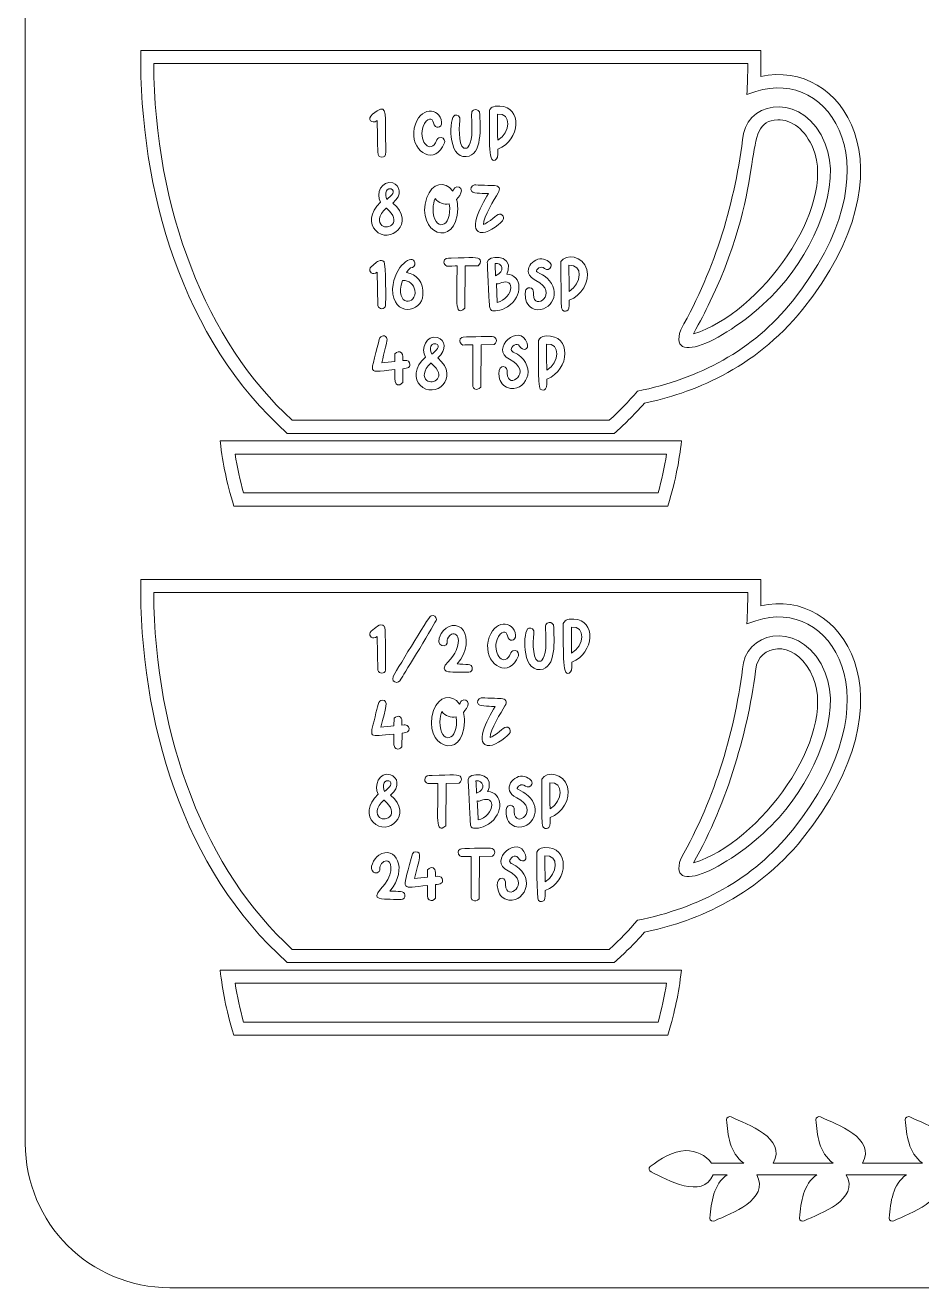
# Model space of a CAD drawing. Header units: inches. Extents: x 22.21 to 28.21, y -15.48 to -9.48.
# Drawn here: x 22.209 to 24.346, y -15.483 to -12.473 of the extents above; entities that cross this region are included whole.
import ezdxf

# ---------------------------------------------------------------- set-up
doc = ezdxf.new("R2010")
doc.units = ezdxf.units.IN
doc.header["$MEASUREMENT"] = 0
doc.layers.add('_U+0421_U+043B_U+043E_U+0439 1', color=7, linetype='Continuous')

# ---------------------------------------------------------------- blocks, each defined once
blk = doc.blocks.new('block 31')
at = {"layer": '_U+0421_U+043B_U+043E_U+0439 1', "color": 7, "lineweight": 9, "true_color": 0xffffff}
for points, knots in [([(23.3156, -12.6764), (23.3191, -12.6705), (23.322, -12.665), (23.3407, -12.6658), (23.3938, -12.6669), (23.3905, -12.7475), (23.3358, -12.7685), (23.3357, -12.7737), (23.3365, -12.7881), (23.3329, -12.7917), (23.3121, -12.8122), (23.3162, -12.748), (23.3156, -12.6764)], [0, 0, 0, 0, 1, 1, 1, 2, 2, 2, 3, 3, 3, 4, 4, 4, 4]), ([(23.3355, -12.7473), (23.3663, -12.7292), (23.3693, -12.6818), (23.3349, -12.6852), (23.3349, -12.6867), (23.3353, -12.7459), (23.3355, -12.7473)], [0, 0, 0, 0, 1, 1, 1, 2, 2, 2, 2])]:
    blk.add_open_spline(points, degree=3, knots=knots, dxfattribs=at)
blk = doc.blocks.new('block 34')
at = {"layer": '_U+0421_U+043B_U+043E_U+0439 1', "color": 7, "lineweight": 9, "true_color": 0xffffff}
for points, knots in [([(23.0852, -12.8487), (23.1034, -12.8543), (23.1085, -12.8774), (23.0858, -12.8972), (23.1421, -12.9444), (23.0771, -12.9976), (23.0439, -12.962), (23.0304, -12.9481), (23.0288, -12.9193), (23.0564, -12.8952), (23.0445, -12.8752), (23.0588, -12.8413), (23.0852, -12.8487)], [0, 0, 0, 0, 1, 1, 1, 2, 2, 2, 3, 3, 3, 4, 4, 4, 4]), ([(23.0816, -12.8632), (23.0724, -12.8611), (23.0696, -12.8692), (23.0696, -12.8693), (23.0676, -12.8741), (23.0692, -12.8829), (23.0713, -12.8885), (23.0749, -12.8854), (23.0833, -12.8784), (23.0855, -12.8742), (23.0875, -12.8705), (23.0874, -12.8652), (23.0816, -12.8632)], [0, 0, 0, 0, 1, 1, 1, 2, 2, 2, 3, 3, 3, 4, 4, 4, 4]), ([(23.0596, -12.9505), (23.0736, -12.9623), (23.11, -12.9433), (23.0702, -12.9095), (23.0701, -12.9094), (23.0699, -12.9092), (23.0698, -12.9091), (23.0497, -12.9272), (23.0509, -12.9434), (23.0596, -12.9505)], [0, 0, 0, 0, 1, 1, 1, 2, 2, 2, 3, 3, 3, 3])]:
    blk.add_open_spline(points, degree=3, knots=knots, dxfattribs=at)
blk = doc.blocks.new('block 35')
at = {"layer": '_U+0421_U+043B_U+043E_U+0439 1', "color": 7, "lineweight": 9, "true_color": 0xffffff}
for points, knots in [([(23.0797, -14.26), (23.0979, -14.2656), (23.103, -14.2887), (23.0803, -14.3085), (23.1366, -14.3557), (23.0716, -14.4089), (23.0384, -14.3733), (23.0249, -14.3595), (23.0233, -14.3306), (23.0509, -14.3066), (23.039, -14.2865), (23.0533, -14.2526), (23.0797, -14.26)], [0, 0, 0, 0, 1, 1, 1, 2, 2, 2, 3, 3, 3, 4, 4, 4, 4]), ([(23.0761, -14.2746), (23.0669, -14.2724), (23.0641, -14.2805), (23.0641, -14.2807), (23.0621, -14.2855), (23.0637, -14.2942), (23.0658, -14.2998), (23.0695, -14.2967), (23.0778, -14.2897), (23.08, -14.2856), (23.082, -14.2819), (23.0819, -14.2765), (23.0761, -14.2746)], [0, 0, 0, 0, 1, 1, 1, 2, 2, 2, 3, 3, 3, 4, 4, 4, 4]), ([(23.0541, -14.3619), (23.0681, -14.3736), (23.1045, -14.3547), (23.0647, -14.3208), (23.0646, -14.3207), (23.0644, -14.3206), (23.0643, -14.3204), (23.0442, -14.3385), (23.0454, -14.3547), (23.0541, -14.3619)], [0, 0, 0, 0, 1, 1, 1, 2, 2, 2, 3, 3, 3, 3])]:
    blk.add_open_spline(points, degree=3, knots=knots, dxfattribs=at)
blk = doc.blocks.new('block 36')
at = {"layer": '_U+0421_U+043B_U+043E_U+0439 1', "color": 7, "lineweight": 9, "true_color": 0xffffff}
for points, knots in [([(23.2285, -12.8687), (23.2299, -12.866), (23.2312, -12.8628), (23.2333, -12.8607), (23.2393, -12.855), (23.249, -12.8597), (23.249, -12.8675), (23.249, -12.8744), (23.2423, -12.8835), (23.2375, -12.8886), (23.2391, -12.8943), (23.2402, -12.9021), (23.2402, -12.9103), (23.2374, -13.0079), (23.1377, -12.9703), (23.1666, -12.8836), (23.1788, -12.8501), (23.2093, -12.8417), (23.2285, -12.8687)], [0, 0, 0, 0, 1, 1, 1, 2, 2, 2, 3, 3, 3, 4, 4, 4, 5, 5, 5, 6, 6, 6, 6]), ([(23.1862, -12.8865), (23.1837, -12.8921), (23.1815, -12.9014), (23.1815, -12.9107), (23.1815, -12.9674), (23.2283, -12.9589), (23.2201, -12.8986), (23.2069, -12.9017), (23.1951, -12.8966), (23.1862, -12.8865)], [0, 0, 0, 0, 1, 1, 1, 2, 2, 2, 3, 3, 3, 3])]:
    blk.add_open_spline(points, degree=3, knots=knots, dxfattribs=at)
blk = doc.blocks.new('block 37')
at = {"layer": '_U+0421_U+043B_U+043E_U+0439 1', "color": 7, "lineweight": 9, "true_color": 0xffffff}
for points, knots in [([(23.4918, -13.8995), (23.4954, -13.8936), (23.4983, -13.8881), (23.517, -13.8889), (23.57, -13.89), (23.5668, -13.9706), (23.5121, -13.9916), (23.512, -13.9968), (23.5127, -14.0112), (23.5092, -14.0148), (23.4883, -14.0353), (23.4925, -13.9711), (23.4918, -13.8995)], [0, 0, 0, 0, 1, 1, 1, 2, 2, 2, 3, 3, 3, 4, 4, 4, 4]), ([(23.5117, -13.9705), (23.5426, -13.9523), (23.5456, -13.9049), (23.5112, -13.9083), (23.5112, -13.9098), (23.5116, -13.969), (23.5117, -13.9705)], [0, 0, 0, 0, 1, 1, 1, 2, 2, 2, 2])]:
    blk.add_open_spline(points, degree=3, knots=knots, dxfattribs=at)
blk = doc.blocks.new('block 40')
at = {"layer": '_U+0421_U+043B_U+043E_U+0439 1', "color": 7, "lineweight": 9, "true_color": 0xffffff}
for points, knots in [([(23.2446, -14.0918), (23.246, -14.0891), (23.2473, -14.0859), (23.2494, -14.0838), (23.2554, -14.0781), (23.2651, -14.0829), (23.2651, -14.0906), (23.2651, -14.0975), (23.2584, -14.1066), (23.2536, -14.1117), (23.2552, -14.1174), (23.2563, -14.1252), (23.2563, -14.1334), (23.2535, -14.231), (23.1538, -14.1935), (23.1827, -14.1067), (23.1949, -14.0732), (23.2254, -14.0648), (23.2446, -14.0918)], [0, 0, 0, 0, 1, 1, 1, 2, 2, 2, 3, 3, 3, 4, 4, 4, 5, 5, 5, 6, 6, 6, 6]), ([(23.2023, -14.1097), (23.1998, -14.1152), (23.1976, -14.1245), (23.1976, -14.1338), (23.1976, -14.1905), (23.2443, -14.182), (23.2362, -14.1217), (23.223, -14.1248), (23.2112, -14.1197), (23.2023, -14.1097)], [0, 0, 0, 0, 1, 1, 1, 2, 2, 2, 3, 3, 3, 3])]:
    blk.add_open_spline(points, degree=3, knots=knots, dxfattribs=at)
blk = doc.blocks.new('block 43')
at = {"layer": '_U+0421_U+043B_U+043E_U+0439 1', "color": 7, "lineweight": 9, "true_color": 0xffffff}
for points, knots in [([(23.1379, -13.0392), (23.1392, -13.0466), (23.1344, -13.0512), (23.1282, -13.0512), (23.1282, -13.0512), (23.1236, -13.0542), (23.1179, -13.0627), (23.1421, -13.0668), (23.1587, -13.0854), (23.1574, -13.116), (23.1551, -13.158), (23.0851, -13.171), (23.0851, -13.1019), (23.0887, -13.0443), (23.1341, -13.0173), (23.1379, -13.0392)], [0, 0, 0, 0, 1, 1, 1, 2, 2, 2, 3, 3, 3, 4, 4, 4, 5, 5, 5, 5]), ([(23.1379, -13.1047), (23.135, -13.0909), (23.1251, -13.0813), (23.1087, -13.0813), (23.0875, -13.1454), (23.1446, -13.1417), (23.1379, -13.1047)], [0, 0, 0, 0, 1, 1, 1, 2, 2, 2, 2])]:
    blk.add_open_spline(points, degree=3, knots=knots, dxfattribs=at)
blk = doc.blocks.new('block 52')
at = {"layer": '_U+0421_U+043B_U+043E_U+0439 1', "color": 7, "lineweight": 9, "true_color": 0xffffff}
for points, knots in [([(22.4846, -12.533), (22.4846, -12.533), (23.9627, -12.533), (23.9627, -12.533), (23.963, -12.552), (23.9633, -12.5657), (23.9625, -12.5956), (24.1546, -12.551), (24.3331, -12.8113), (24.0622, -13.1505), (23.9471, -13.2946), (23.7939, -13.3516), (23.6854, -13.3741), (23.6574, -13.4057), (23.6367, -13.4253), (23.6134, -13.4462), (23.6134, -13.4462), (22.834, -13.4462), (22.834, -13.4462), (22.5842, -13.2238), (22.481, -12.8678), (22.4846, -12.533)], [0, 0, 0, 0, 1, 1, 1, 2, 2, 2, 3, 3, 3, 4, 4, 4, 5, 5, 5, 6, 6, 6, 7, 7, 7, 7]), ([(23.9296, -12.6385), (23.9306, -12.6134), (23.9316, -12.5923), (23.9317, -12.5643), (23.9317, -12.5643), (22.5156, -12.5643), (22.5156, -12.5643), (22.5174, -12.9112), (22.6407, -13.229), (22.8459, -13.415), (22.8459, -13.415), (23.6014, -13.415), (23.6014, -13.415), (23.626, -13.3926), (23.6464, -13.3714), (23.6689, -13.3455), (23.8145, -13.3164), (23.9435, -13.249), (24.0378, -13.131), (24.2914, -12.8135), (24.1279, -12.5718), (23.9511, -12.6313), (23.9511, -12.6313), (23.9296, -12.6385), (23.9296, -12.6385)], [0, 0, 0, 0, 1, 1, 1, 2, 2, 2, 3, 3, 3, 4, 4, 4, 5, 5, 5, 6, 6, 6, 7, 7, 7, 8, 8, 8, 8])]:
    blk.add_open_spline(points, degree=3, knots=knots, dxfattribs=at)
blk = doc.blocks.new('block 53')
at = {"layer": '_U+0421_U+043B_U+043E_U+0439 1', "color": 7, "lineweight": 9, "true_color": 0xffffff}
for points in [[(24.1164, -12.7555), (24.1567, -12.8543), (24.0915, -13.0037), (24.0062, -13.1002), (23.9126, -13.2061), (23.7372, -13.2988), (23.7717, -13.1989), (23.8551, -13.0524), (23.9017, -12.8926), (23.9212, -12.7314), (23.9389, -12.6503), (24.0666, -12.6337), (24.1164, -12.7555)], [(24.0875, -12.7673), (24.0693, -12.7228), (24.0357, -12.6969), (24.0028, -12.6984), (23.9108, -12.7022), (23.9836, -12.835), (23.8421, -13.1309), (23.8288, -13.1587), (23.8191, -13.1784), (23.802, -13.2088), (23.9605, -13.1618), (24.1445, -12.9069), (24.0875, -12.7673)]]:
    blk.add_open_spline(points, degree=3, knots=[0, 0, 0, 0, 1, 1, 1, 2, 2, 2, 3, 3, 3, 4, 4, 4, 4], dxfattribs=at)
blk = doc.blocks.new('block 54')
at = {"layer": '_U+0421_U+043B_U+043E_U+0439 1', "color": 7, "lineweight": 9, "true_color": 0xffffff}
for points in [[(22.6736, -13.4643), (22.6736, -13.4643), (23.7738, -13.4643), (23.7738, -13.4643), (23.7671, -13.5135), (23.7621, -13.5482), (23.7411, -13.6194), (23.7411, -13.6194), (22.7062, -13.6194), (22.7062, -13.6194), (22.6881, -13.5576), (22.682, -13.5258), (22.6736, -13.4643)], [(23.7177, -13.5882), (23.7261, -13.558), (23.7328, -13.5268), (23.7378, -13.4956), (23.7378, -13.4956), (22.7096, -13.4956), (22.7096, -13.4956), (22.7146, -13.5269), (22.7213, -13.5581), (22.7297, -13.5882), (22.7297, -13.5882), (23.7177, -13.5882), (23.7177, -13.5882)]]:
    blk.add_open_spline(points, degree=3, knots=[0, 0, 0, 0, 1, 1, 1, 2, 2, 2, 3, 3, 3, 4, 4, 4, 4], dxfattribs=at)
blk = doc.blocks.new('block 61')
at = {"layer": '_U+0421_U+043B_U+043E_U+0439 1', "color": 7, "lineweight": 9, "true_color": 0xffffff}
for points, knots in [([(22.4846, -13.7946), (22.4846, -13.7946), (23.9627, -13.7946), (23.9627, -13.7946), (23.963, -13.8139), (23.9633, -13.8274), (23.9625, -13.8572), (24.1541, -13.8125), (24.3335, -14.0724), (24.0622, -14.4121), (23.9471, -14.5562), (23.7939, -14.6132), (23.6854, -14.6356), (23.6582, -14.6664), (23.6369, -14.6866), (23.6134, -14.7078), (23.6134, -14.7078), (22.834, -14.7078), (22.834, -14.7078), (22.586, -14.487), (22.481, -14.1332), (22.4846, -13.7946)], [0, 0, 0, 0, 1, 1, 1, 2, 2, 2, 3, 3, 3, 4, 4, 4, 5, 5, 5, 6, 6, 6, 7, 7, 7, 7]), ([(23.9296, -13.9001), (23.9307, -13.8734), (23.9316, -13.8531), (23.9317, -13.8258), (23.9317, -13.8258), (22.5156, -13.8258), (22.5156, -13.8258), (22.5174, -14.1727), (22.6407, -14.4906), (22.8459, -14.6765), (22.8459, -14.6765), (23.6014, -14.6765), (23.6014, -14.6765), (23.6281, -14.6522), (23.6479, -14.6312), (23.6689, -14.6071), (23.8145, -14.578), (23.9435, -14.5105), (24.0378, -14.3926), (24.2914, -14.0751), (24.128, -13.8334), (23.9511, -13.8928), (23.9511, -13.8928), (23.9296, -13.9001), (23.9296, -13.9001)], [0, 0, 0, 0, 1, 1, 1, 2, 2, 2, 3, 3, 3, 4, 4, 4, 5, 5, 5, 6, 6, 6, 7, 7, 7, 8, 8, 8, 8])]:
    blk.add_open_spline(points, degree=3, knots=knots, dxfattribs=at)
blk = doc.blocks.new('block 62')
at = {"layer": '_U+0421_U+043B_U+043E_U+0439 1', "color": 7, "lineweight": 9, "true_color": 0xffffff}
for points, knots in [([(24.1164, -14.0171), (24.1567, -14.1158), (24.0915, -14.2652), (24.0062, -14.3618), (23.9127, -14.4675), (23.7373, -14.5601), (23.7717, -14.4605), (23.8546, -14.3149), (23.9021, -14.1513), (23.9212, -13.993), (23.9386, -13.9131), (24.066, -13.8937), (24.1164, -14.0171)], [0, 0, 0, 0, 1, 1, 1, 2, 2, 2, 3, 3, 3, 4, 4, 4, 4]), ([(24.0875, -14.0289), (24.0509, -13.9395), (23.9699, -13.9452), (23.952, -13.9984), (23.9331, -14.1535), (23.8846, -14.3236), (23.802, -14.4703), (23.9605, -14.4234), (24.1445, -14.1685), (24.0875, -14.0289)], [0, 0, 0, 0, 1, 1, 1, 2, 2, 2, 3, 3, 3, 3])]:
    blk.add_open_spline(points, degree=3, knots=knots, dxfattribs=at)
blk = doc.blocks.new('block 63')
at = {"layer": '_U+0421_U+043B_U+043E_U+0439 1', "color": 7, "lineweight": 9, "true_color": 0xffffff}
for points in [[(22.6736, -14.7259), (22.6736, -14.7259), (23.7738, -14.7259), (23.7738, -14.7259), (23.7654, -14.787), (23.7594, -14.8187), (23.7411, -14.881), (23.7411, -14.881), (22.7062, -14.881), (22.7062, -14.881), (22.6862, -14.8127), (22.6809, -14.7792), (22.6736, -14.7259)], [(23.7177, -14.8497), (23.7261, -14.8195), (23.7328, -14.7884), (23.7378, -14.7571), (23.7378, -14.7571), (22.7096, -14.7571), (22.7096, -14.7571), (22.7146, -14.7885), (22.7213, -14.8196), (22.7297, -14.8497), (22.7297, -14.8497), (23.7177, -14.8497), (23.7177, -14.8497)]]:
    blk.add_open_spline(points, degree=3, knots=[0, 0, 0, 0, 1, 1, 1, 2, 2, 2, 3, 3, 3, 4, 4, 4, 4], dxfattribs=at)
blk = doc.blocks.new('block 70')
at = {"layer": '_U+0421_U+043B_U+043E_U+0439 1', "color": 7, "lineweight": 9, "true_color": 0xffffff}
for points, knots in [([(23.1919, -13.2179), (23.2101, -13.2235), (23.2152, -13.2466), (23.1926, -13.2664), (23.2489, -13.3136), (23.1839, -13.3668), (23.1506, -13.3312), (23.1372, -13.3173), (23.1355, -13.2885), (23.1632, -13.2644), (23.1513, -13.2444), (23.1655, -13.2105), (23.1919, -13.2179)], [0, 0, 0, 0, 1, 1, 1, 2, 2, 2, 3, 3, 3, 4, 4, 4, 4]), ([(23.1883, -13.2325), (23.1791, -13.2303), (23.1764, -13.2384), (23.1763, -13.2386), (23.1743, -13.2434), (23.176, -13.2521), (23.1781, -13.2577), (23.1817, -13.2546), (23.1901, -13.2476), (23.1923, -13.2435), (23.1942, -13.2398), (23.1942, -13.2344), (23.1883, -13.2325)], [0, 0, 0, 0, 1, 1, 1, 2, 2, 2, 3, 3, 3, 4, 4, 4, 4]), ([(23.1664, -13.3198), (23.1804, -13.3315), (23.2168, -13.3126), (23.177, -13.2787), (23.1768, -13.2786), (23.1767, -13.2785), (23.1766, -13.2783), (23.1565, -13.2964), (23.1577, -13.3126), (23.1664, -13.3198)], [0, 0, 0, 0, 1, 1, 1, 2, 2, 2, 3, 3, 3, 3])]:
    blk.add_open_spline(points, degree=3, knots=knots, dxfattribs=at)
blk = doc.blocks.new('block 79')
at = {"layer": '_U+0421_U+043B_U+043E_U+0439 1', "color": 7, "lineweight": 9, "true_color": 0xffffff}
for points, knots in [([(23.3136, -14.3779), (23.2968, -14.3888), (23.2801, -14.3892), (23.275, -14.3866), (23.2704, -14.3842), (23.2704, -14.3777), (23.27, -14.3724), (23.2693, -14.362), (23.2651, -14.2735), (23.2651, -14.2717), (23.2651, -14.2554), (23.3242, -14.2517), (23.3149, -14.2906), (23.3141, -14.2938), (23.313, -14.2969), (23.3115, -14.2999), (23.3484, -14.3023), (23.3514, -14.3528), (23.3136, -14.3779)], [0, 0, 0, 0, 1, 1, 1, 2, 2, 2, 3, 3, 3, 4, 4, 4, 5, 5, 5, 6, 6, 6, 6]), ([(23.2836, -14.2749), (23.2837, -14.2796), (23.2845, -14.2931), (23.285, -14.3041), (23.3101, -14.2942), (23.3004, -14.2718), (23.2836, -14.2749)], [0, 0, 0, 0, 1, 1, 1, 2, 2, 2, 2]), ([(23.2955, -14.3218), (23.2931, -14.323), (23.2897, -14.3234), (23.2867, -14.3226), (23.2867, -14.3227), (23.289, -14.3679), (23.289, -14.3679), (23.3071, -14.3639), (23.3212, -14.3465), (23.3214, -14.3319), (23.3214, -14.3181), (23.3069, -14.316), (23.2955, -14.3218)], [0, 0, 0, 0, 1, 1, 1, 2, 2, 2, 3, 3, 3, 4, 4, 4, 4])]:
    blk.add_open_spline(points, degree=3, knots=knots, dxfattribs=at)
blk = doc.blocks.new('block 80')
at = {"layer": '_U+0421_U+043B_U+043E_U+0439 1', "color": 7, "lineweight": 9, "true_color": 0xffffff}
for points, knots in [([(23.4606, -14.3624), (23.4605, -14.3676), (23.4613, -14.382), (23.4577, -14.3856), (23.4541, -14.3892), (23.4494, -14.3898), (23.4448, -14.3861), (23.4402, -14.3826), (23.4411, -14.3582), (23.441, -14.3521), (23.441, -14.3521), (23.4407, -14.3101), (23.4403, -14.2703), (23.452, -14.2511), (23.4927, -14.2558), (23.5022, -14.2889), (23.5096, -14.3183), (23.4895, -14.3513), (23.4606, -14.3624)], [0, 0, 0, 0, 1, 1, 1, 2, 2, 2, 3, 3, 3, 4, 4, 4, 5, 5, 5, 6, 6, 6, 6]), ([(23.4597, -14.2792), (23.4597, -14.2806), (23.4601, -14.3398), (23.4603, -14.3413), (23.4911, -14.3232), (23.4941, -14.2757), (23.4597, -14.2792)], [0, 0, 0, 0, 1, 1, 1, 2, 2, 2, 2])]:
    blk.add_open_spline(points, degree=3, knots=knots, dxfattribs=at)
blk = doc.blocks.new('block 81')
at = {"layer": '_U+0421_U+043B_U+043E_U+0439 1', "color": 7, "lineweight": 9, "true_color": 0xffffff}
for points, knots in [([(23.4489, -14.5365), (23.4487, -14.5417), (23.4495, -14.5561), (23.4459, -14.5597), (23.4423, -14.5633), (23.4376, -14.5639), (23.433, -14.5602), (23.4275, -14.5559), (23.4286, -14.4514), (23.4286, -14.4444), (23.4322, -14.4385), (23.4341, -14.4346), (23.4471, -14.4338), (23.5081, -14.4305), (23.5049, -14.5149), (23.4489, -14.5365)], [0, 0, 0, 0, 1, 1, 1, 2, 2, 2, 3, 3, 3, 4, 4, 4, 5, 5, 5, 5]), ([(23.4479, -14.4532), (23.4479, -14.4547), (23.4483, -14.5139), (23.4485, -14.5153), (23.4795, -14.4971), (23.4822, -14.4498), (23.4479, -14.4532)], [0, 0, 0, 0, 1, 1, 1, 2, 2, 2, 2])]:
    blk.add_open_spline(points, degree=3, knots=knots, dxfattribs=at)
blk = doc.blocks.new('block 82')
at = {"layer": '_U+0421_U+043B_U+043E_U+0439 1', "color": 7, "lineweight": 9, "true_color": 0xffffff}
for points, knots in [([(23.3591, -13.1442), (23.3424, -13.155), (23.3256, -13.1555), (23.3206, -13.1529), (23.316, -13.1504), (23.3159, -13.144), (23.3156, -13.1386), (23.3148, -13.1282), (23.3107, -13.0398), (23.3107, -13.0379), (23.3107, -13.0217), (23.3697, -13.018), (23.3604, -13.0569), (23.3596, -13.0601), (23.3585, -13.0632), (23.3571, -13.0662), (23.394, -13.0685), (23.3969, -13.1191), (23.3591, -13.1442)], [0, 0, 0, 0, 1, 1, 1, 2, 2, 2, 3, 3, 3, 4, 4, 4, 5, 5, 5, 6, 6, 6, 6]), ([(23.3292, -13.0412), (23.3293, -13.0459), (23.33, -13.0594), (23.3305, -13.0704), (23.3556, -13.0604), (23.346, -13.038), (23.3292, -13.0412)], [0, 0, 0, 0, 1, 1, 1, 2, 2, 2, 2]), ([(23.341, -13.0881), (23.3386, -13.0893), (23.3352, -13.0897), (23.3323, -13.0889), (23.3323, -13.0889), (23.3345, -13.1342), (23.3345, -13.1342), (23.3526, -13.1302), (23.3667, -13.1127), (23.3669, -13.0982), (23.3669, -13.0843), (23.3524, -13.0823), (23.341, -13.0881)], [0, 0, 0, 0, 1, 1, 1, 2, 2, 2, 3, 3, 3, 4, 4, 4, 4])]:
    blk.add_open_spline(points, degree=3, knots=knots, dxfattribs=at)
blk = doc.blocks.new('block 83')
at = {"layer": '_U+0421_U+043B_U+043E_U+0439 1', "color": 7, "lineweight": 9, "true_color": 0xffffff}
for points, knots in [([(23.5062, -13.1287), (23.506, -13.1339), (23.5068, -13.1483), (23.5033, -13.1519), (23.4996, -13.1555), (23.4949, -13.1561), (23.4903, -13.1524), (23.4858, -13.1489), (23.4867, -13.1244), (23.4866, -13.1184), (23.4866, -13.1184), (23.4862, -13.0764), (23.4859, -13.0366), (23.4976, -13.0173), (23.5383, -13.0221), (23.5478, -13.0552), (23.5552, -13.0845), (23.5351, -13.1176), (23.5062, -13.1287)], [0, 0, 0, 0, 1, 1, 1, 2, 2, 2, 3, 3, 3, 4, 4, 4, 5, 5, 5, 6, 6, 6, 6]), ([(23.5052, -13.0454), (23.5052, -13.0469), (23.5056, -13.1061), (23.5058, -13.1075), (23.5366, -13.0894), (23.5397, -13.042), (23.5052, -13.0454)], [0, 0, 0, 0, 1, 1, 1, 2, 2, 2, 2])]:
    blk.add_open_spline(points, degree=3, knots=knots, dxfattribs=at)
blk = doc.blocks.new('block 84')
at = {"layer": '_U+0421_U+043B_U+043E_U+0439 1', "color": 7, "lineweight": 9, "true_color": 0xffffff}
for points, knots in [([(23.4527, -13.3167), (23.4526, -13.3219), (23.4534, -13.3363), (23.4498, -13.3399), (23.4462, -13.3434), (23.4415, -13.344), (23.4369, -13.3404), (23.4314, -13.3361), (23.4325, -13.2315), (23.4324, -13.2245), (23.436, -13.2186), (23.4379, -13.2147), (23.4509, -13.2139), (23.5119, -13.2106), (23.5088, -13.2951), (23.4527, -13.3167)], [0, 0, 0, 0, 1, 1, 1, 2, 2, 2, 3, 3, 3, 4, 4, 4, 5, 5, 5, 5]), ([(23.4518, -13.2334), (23.4518, -13.2349), (23.4522, -13.294), (23.4524, -13.2955), (23.4834, -13.2773), (23.486, -13.23), (23.4518, -13.2334)], [0, 0, 0, 0, 1, 1, 1, 2, 2, 2, 2])]:
    blk.add_open_spline(points, degree=3, knots=knots, dxfattribs=at)

msp = doc.modelspace()

# ---------------------------------------------------------------- linework, layer by layer
at = {"layer": '_U+0421_U+043B_U+043E_U+0439 1', "color": 1, "lineweight": 9, "true_color": 0xff0000}
msp.add_open_spline([(22.2094, -9.8278), (22.2094, -9.8278), (22.2094, -15.1389), (22.2094, -15.1389), (22.2094, -15.3291), (22.3636, -15.4833), (22.5538, -15.4833), (22.5538, -15.4833), (27.8649, -15.4833), (27.8649, -15.4833), (28.0551, -15.4833), (28.2094, -15.3291), (28.2094, -15.1389), (28.2094, -15.1389), (28.2094, -9.8278), (28.2094, -9.8278), (28.2094, -9.6375), (28.0551, -9.4833), (27.8649, -9.4833), (27.8649, -9.4833), (22.5538, -9.4833), (22.5538, -9.4833), (22.3636, -9.4833), (22.2094, -9.6375), (22.2094, -9.8278)], degree=3, knots=[0, 0, 0, 0, 1, 1, 1, 2, 2, 2, 3, 3, 3, 4, 4, 4, 5, 5, 5, 6, 6, 6, 7, 7, 7, 8, 8, 8, 8], dxfattribs=at)
at = {"layer": '_U+0421_U+043B_U+043E_U+0439 1', "color": 7, "lineweight": 9, "true_color": 0xffffff}
for points, knots in [([(23.0369, -12.685), (23.0701, -12.6571), (23.068, -12.6765), (23.068, -12.732), (23.0687, -12.7727), (23.0727, -12.7878), (23.0588, -12.7878), (23.0485, -12.7878), (23.0496, -12.7772), (23.0494, -12.7672), (23.0491, -12.7517), (23.0484, -12.7141), (23.0483, -12.7003), (23.0352, -12.7101), (23.0227, -12.6968), (23.0369, -12.685)], [0, 0, 0, 0, 1, 1, 1, 2, 2, 2, 3, 3, 3, 4, 4, 4, 5, 5, 5, 5]), ([(23.2042, -12.763), (23.2063, -12.7595), (23.2091, -12.7545), (23.2091, -12.7504), (23.2091, -12.7447), (23.2036, -12.7382), (23.1954, -12.7412), (23.1907, -12.743), (23.1902, -12.7489), (23.1873, -12.7535), (23.1704, -12.7803), (23.1463, -12.7444), (23.1578, -12.7144), (23.1668, -12.6923), (23.1805, -12.693), (23.1825, -12.7058), (23.1853, -12.7214), (23.2027, -12.7184), (23.2018, -12.7043), (23.1977, -12.6685), (23.1486, -12.6647), (23.1365, -12.7185), (23.1258, -12.7695), (23.179, -12.8075), (23.2042, -12.763)], [0, 0, 0, 0, 1, 1, 1, 2, 2, 2, 3, 3, 3, 4, 4, 4, 5, 5, 5, 6, 6, 6, 7, 7, 7, 8, 8, 8, 8]), ([(23.2607, -12.7863), (23.2994, -12.7833), (23.2941, -12.7161), (23.2923, -12.6795), (23.2875, -12.6748), (23.2838, -12.6717), (23.2775, -12.6757), (23.2707, -12.6802), (23.2741, -12.6833), (23.2741, -12.7223), (23.2741, -12.7614), (23.2613, -12.7665), (23.2613, -12.7665), (23.2418, -12.7717), (23.2426, -12.7212), (23.2453, -12.7011), (23.2467, -12.6897), (23.2403, -12.6858), (23.2331, -12.6877), (23.2192, -12.6913), (23.2151, -12.79), (23.2607, -12.7863)], [0, 0, 0, 0, 1, 1, 1, 2, 2, 2, 3, 3, 3, 4, 4, 4, 5, 5, 5, 6, 6, 6, 7, 7, 7, 7]), ([(23.2738, -12.8696), (23.2779, -12.8744), (23.3063, -12.8739), (23.3132, -12.8742), (23.2931, -12.9073), (23.2617, -12.9676), (23.3005, -12.9676), (23.3154, -12.9669), (23.346, -12.9433), (23.3488, -12.9362), (23.3499, -12.9331), (23.3492, -12.9291), (23.3465, -12.9262), (23.3378, -12.9171), (23.3301, -12.9309), (23.3114, -12.9428), (23.3065, -12.9459), (23.3034, -12.9473), (23.3014, -12.9479), (23.3014, -12.93), (23.3277, -12.8875), (23.3366, -12.873), (23.3428, -12.8625), (23.3386, -12.8563), (23.3278, -12.8555), (23.3219, -12.8551), (23.2857, -12.8537), (23.2801, -12.8539), (23.2726, -12.8543), (23.2685, -12.864), (23.2738, -12.8696)], [0, 0, 0, 0, 1, 1, 1, 2, 2, 2, 3, 3, 3, 4, 4, 4, 5, 5, 5, 6, 6, 6, 7, 7, 7, 8, 8, 8, 9, 9, 9, 10, 10, 10, 10]), ([(23.0483, -13.0614), (23.0483, -13.065), (23.0494, -13.1381), (23.0499, -13.1416), (23.0523, -13.1516), (23.0665, -13.1511), (23.0681, -13.1417), (23.069, -13.1365), (23.0688, -13.0415), (23.0645, -13.0368), (23.0617, -13.0336), (23.0564, -13.0322), (23.0511, -13.0353), (23.0476, -13.0375), (23.0334, -13.0481), (23.0314, -13.0517), (23.0277, -13.0607), (23.0366, -13.0702), (23.0483, -13.0614)], [0, 0, 0, 0, 1, 1, 1, 2, 2, 2, 3, 3, 3, 4, 4, 4, 5, 5, 5, 6, 6, 6, 6]), ([(23.2571, -13.148), (23.2571, -13.148), (23.2582, -13.0469), (23.2582, -13.0469), (23.2582, -13.0469), (23.289, -13.0463), (23.289, -13.0463), (23.2938, -13.0415), (23.296, -13.0391), (23.2933, -13.0324), (23.2895, -13.0246), (23.2736, -13.0271), (23.2245, -13.0281), (23.2154, -13.0283), (23.2074, -13.0279), (23.2071, -13.0377), (23.2071, -13.0428), (23.2103, -13.0447), (23.2142, -13.0475), (23.2182, -13.0474), (23.2348, -13.047), (23.2387, -13.047), (23.2386, -13.1269), (23.2318, -13.1705), (23.2571, -13.148)], [0, 0, 0, 0, 1, 1, 1, 2, 2, 2, 3, 3, 3, 4, 4, 4, 5, 5, 5, 6, 6, 6, 7, 7, 7, 8, 8, 8, 8]), ([(23.4461, -13.0705), (23.4434, -13.0688), (23.4278, -13.0604), (23.4277, -13.0603), (23.4265, -13.055), (23.4376, -13.0453), (23.4474, -13.0532), (23.4522, -13.0571), (23.4606, -13.0562), (23.4625, -13.049), (23.4652, -13.0418), (23.4576, -13.0348), (23.4448, -13.0306), (23.4213, -13.0234), (23.3868, -13.062), (23.4264, -13.0817), (23.4856, -13.1108), (23.4206, -13.1579), (23.4206, -13.1148), (23.4206, -13.1082), (23.4213, -13.1032), (23.4157, -13.1002), (23.4105, -13.0973), (23.405, -13.0999), (23.4026, -13.1042), (23.4013, -13.107), (23.4013, -13.1117), (23.4013, -13.1148), (23.4013, -13.1236), (23.4026, -13.1278), (23.4026, -13.1278), (23.4065, -13.1426), (23.4191, -13.1512), (23.4313, -13.1512), (23.4695, -13.1512), (23.4887, -13.0999), (23.4461, -13.0705)], [0, 0, 0, 0, 1, 1, 1, 2, 2, 2, 3, 3, 3, 4, 4, 4, 5, 5, 5, 6, 6, 6, 7, 7, 7, 8, 8, 8, 9, 9, 9, 10, 10, 10, 11, 11, 11, 12, 12, 12, 12]), ([(23.3724, -13.2523), (23.3712, -13.2517), (23.3686, -13.2494), (23.3677, -13.2463), (23.3666, -13.241), (23.3814, -13.2272), (23.3877, -13.2382), (23.3955, -13.2517), (23.4113, -13.2462), (23.4056, -13.2312), (23.3897, -13.1807), (23.3138, -13.2447), (23.3639, -13.2696), (23.423, -13.2987), (23.3582, -13.3457), (23.3582, -13.3027), (23.3582, -13.3009), (23.3582, -13.2977), (23.358, -13.2959), (23.357, -13.282), (23.3313, -13.2811), (23.3401, -13.3158), (23.3434, -13.328), (23.3525, -13.3369), (23.3659, -13.3391), (23.4085, -13.3436), (23.4307, -13.2782), (23.3724, -13.2523)], [0, 0, 0, 0, 1, 1, 1, 2, 2, 2, 3, 3, 3, 4, 4, 4, 5, 5, 5, 6, 6, 6, 7, 7, 7, 8, 8, 8, 9, 9, 9, 9]), ([(23.1093, -13.2726), (23.1093, -13.2665), (23.11, -13.2581), (23.106, -13.254), (23.1006, -13.2491), (23.0952, -13.252), (23.0903, -13.2566), (23.0903, -13.2566), (23.0901, -13.2746), (23.0901, -13.2746), (23.0801, -13.2756), (23.0685, -13.2769), (23.059, -13.2777), (23.0596, -13.2752), (23.0721, -13.2254), (23.0721, -13.2229), (23.0721, -13.2142), (23.0606, -13.2091), (23.0542, -13.2185), (23.053, -13.2213), (23.0367, -13.2859), (23.0367, -13.2888), (23.0367, -13.3028), (23.0494, -13.2977), (23.09, -13.2941), (23.0902, -13.308), (23.0866, -13.3458), (23.1092, -13.3248), (23.1092, -13.3248), (23.1094, -13.292), (23.1094, -13.292), (23.1202, -13.2908), (23.1298, -13.2892), (23.1254, -13.2779), (23.123, -13.2716), (23.116, -13.2718), (23.1093, -13.2726)], [0, 0, 0, 0, 1, 1, 1, 2, 2, 2, 3, 3, 3, 4, 4, 4, 5, 5, 5, 6, 6, 6, 7, 7, 7, 8, 8, 8, 9, 9, 9, 10, 10, 10, 11, 11, 11, 12, 12, 12, 12]), ([(23.3311, -13.2203), (23.3287, -13.2156), (23.3238, -13.2155), (23.3183, -13.2154), (23.3143, -13.2154), (23.253, -13.2152), (23.2496, -13.2176), (23.2437, -13.2213), (23.2431, -13.229), (23.2491, -13.2334), (23.2491, -13.2334), (23.252, -13.2355), (23.252, -13.2355), (23.256, -13.2354), (23.2726, -13.235), (23.2765, -13.2349), (23.2765, -13.2396), (23.2756, -13.3296), (23.2764, -13.3342), (23.277, -13.3371), (23.278, -13.3381), (23.2799, -13.3396), (23.2854, -13.3435), (23.2898, -13.3405), (23.2949, -13.336), (23.2949, -13.336), (23.296, -13.2349), (23.296, -13.2349), (23.296, -13.2349), (23.3268, -13.2342), (23.3268, -13.2342), (23.3316, -13.2295), (23.3338, -13.2271), (23.3311, -13.2203)], [0, 0, 0, 0, 1, 1, 1, 2, 2, 2, 3, 3, 3, 4, 4, 4, 5, 5, 5, 6, 6, 6, 7, 7, 7, 8, 8, 8, 9, 9, 9, 10, 10, 10, 11, 11, 11, 11]), ([(23.0483, -13.9304), (23.0483, -13.934), (23.0494, -14.007), (23.0499, -14.0105), (23.0524, -14.0206), (23.0665, -14.0199), (23.0681, -14.0107), (23.069, -14.0051), (23.0677, -13.9158), (23.0664, -13.9097), (23.0658, -13.907), (23.0646, -13.905), (23.0618, -13.9037), (23.0553, -13.9002), (23.0505, -13.9044), (23.0446, -13.9088), (23.0419, -13.9109), (23.033, -13.9177), (23.0314, -13.9207), (23.0276, -13.9296), (23.0367, -13.9392), (23.0483, -13.9304)], [0, 0, 0, 0, 1, 1, 1, 2, 2, 2, 3, 3, 3, 4, 4, 4, 5, 5, 5, 6, 6, 6, 7, 7, 7, 7]), ([(23.0941, -14.04), (23.1015, -14.04), (23.1037, -14.0339), (23.1077, -14.0274), (23.1106, -14.0227), (23.189, -13.8955), (23.1894, -13.8899), (23.1894, -13.8834), (23.1832, -13.8784), (23.1765, -13.8811), (23.1704, -13.8837), (23.0879, -14.0222), (23.0861, -14.0264), (23.0828, -14.0339), (23.0883, -14.04), (23.0941, -14.04)], [0, 0, 0, 0, 1, 1, 1, 2, 2, 2, 3, 3, 3, 4, 4, 4, 5, 5, 5, 5]), ([(23.2147, -13.9395), (23.2152, -13.9358), (23.2198, -13.9283), (23.2256, -13.9252), (23.2428, -13.9162), (23.2545, -13.9526), (23.2168, -13.9916), (23.2145, -13.9939), (23.2104, -13.9981), (23.2091, -14.001), (23.2064, -14.0071), (23.2097, -14.0148), (23.2183, -14.0148), (23.2247, -14.0148), (23.2654, -14.0173), (23.2705, -14.0145), (23.2774, -14.0098), (23.2769, -13.9985), (23.2654, -13.9973), (23.2596, -13.9967), (23.2452, -13.9962), (23.2389, -13.996), (23.2649, -13.965), (23.2645, -13.9318), (23.254, -13.9164), (23.2402, -13.8968), (23.214, -13.9024), (23.2011, -13.923), (23.1796, -13.9574), (23.2217, -13.9604), (23.2147, -13.9395)], [0, 0, 0, 0, 1, 1, 1, 2, 2, 2, 3, 3, 3, 4, 4, 4, 5, 5, 5, 6, 6, 6, 7, 7, 7, 8, 8, 8, 9, 9, 9, 10, 10, 10, 10]), ([(23.3804, -13.9861), (23.3825, -13.9826), (23.3853, -13.9776), (23.3853, -13.9735), (23.3853, -13.9679), (23.3799, -13.9613), (23.3717, -13.9644), (23.3669, -13.9661), (23.3665, -13.972), (23.3635, -13.9766), (23.3467, -14.0034), (23.3225, -13.9675), (23.3341, -13.9376), (23.3431, -13.9154), (23.3567, -13.9161), (23.3588, -13.9289), (23.3616, -13.9445), (23.379, -13.9415), (23.378, -13.9274), (23.3739, -13.8916), (23.3248, -13.8878), (23.3128, -13.9416), (23.3021, -13.9927), (23.3553, -14.0306), (23.3804, -13.9861)], [0, 0, 0, 0, 1, 1, 1, 2, 2, 2, 3, 3, 3, 4, 4, 4, 5, 5, 5, 6, 6, 6, 7, 7, 7, 8, 8, 8, 8]), ([(23.4369, -14.0094), (23.4757, -14.0064), (23.4703, -13.9393), (23.4686, -13.9026), (23.4638, -13.8979), (23.4601, -13.8948), (23.4537, -13.8988), (23.4469, -13.9033), (23.4504, -13.9064), (23.4504, -13.9454), (23.4504, -13.9845), (23.4375, -13.9896), (23.4375, -13.9896), (23.4181, -13.9948), (23.4188, -13.9443), (23.4215, -13.9242), (23.423, -13.9129), (23.4165, -13.9089), (23.4093, -13.9108), (23.3954, -13.9145), (23.3913, -14.0131), (23.4369, -14.0094)], [0, 0, 0, 0, 1, 1, 1, 2, 2, 2, 3, 3, 3, 4, 4, 4, 5, 5, 5, 6, 6, 6, 7, 7, 7, 7]), ([(23.0604, -14.0825), (23.0498, -14.0825), (23.0497, -14.0956), (23.0431, -14.1221), (23.0297, -14.1757), (23.0261, -14.1685), (23.088, -14.163), (23.0882, -14.1784), (23.0858, -14.1931), (23.0929, -14.1977), (23.099, -14.2013), (23.1027, -14.1979), (23.1071, -14.1937), (23.1071, -14.1937), (23.1074, -14.161), (23.1074, -14.161), (23.1136, -14.1603), (23.121, -14.1603), (23.1233, -14.1544), (23.1261, -14.1481), (23.1218, -14.1416), (23.1149, -14.1411), (23.1133, -14.1411), (23.1118, -14.141), (23.1073, -14.1416), (23.1073, -14.1388), (23.1073, -14.1349), (23.1072, -14.1321), (23.1066, -14.1208), (23.0985, -14.116), (23.0883, -14.1255), (23.0883, -14.1255), (23.0881, -14.1436), (23.0881, -14.1436), (23.0799, -14.1444), (23.0651, -14.1459), (23.057, -14.1466), (23.0683, -14.1002), (23.0767, -14.0825), (23.0604, -14.0825)], [0, 0, 0, 0, 1, 1, 1, 2, 2, 2, 3, 3, 3, 4, 4, 4, 5, 5, 5, 6, 6, 6, 7, 7, 7, 8, 8, 8, 9, 9, 9, 10, 10, 10, 11, 11, 11, 12, 12, 12, 13, 13, 13, 13]), ([(23.2899, -14.0927), (23.294, -14.0975), (23.3224, -14.097), (23.3293, -14.0973), (23.3092, -14.1304), (23.2778, -14.1907), (23.3166, -14.1907), (23.3315, -14.19), (23.3621, -14.1664), (23.3649, -14.1593), (23.366, -14.1563), (23.3653, -14.1522), (23.3626, -14.1494), (23.3539, -14.1402), (23.3462, -14.154), (23.3275, -14.1659), (23.3226, -14.169), (23.3195, -14.1704), (23.3175, -14.171), (23.3175, -14.1531), (23.3438, -14.1106), (23.3527, -14.0961), (23.3589, -14.0856), (23.3547, -14.0794), (23.3439, -14.0786), (23.338, -14.0783), (23.3018, -14.0768), (23.2962, -14.077), (23.2886, -14.0774), (23.2846, -14.0871), (23.2899, -14.0927)], [0, 0, 0, 0, 1, 1, 1, 2, 2, 2, 3, 3, 3, 4, 4, 4, 5, 5, 5, 6, 6, 6, 7, 7, 7, 8, 8, 8, 9, 9, 9, 10, 10, 10, 10]), ([(23.2115, -14.3818), (23.2115, -14.3818), (23.2126, -14.2807), (23.2126, -14.2807), (23.2126, -14.2807), (23.2435, -14.28), (23.2435, -14.28), (23.2482, -14.2752), (23.2505, -14.2728), (23.2478, -14.2661), (23.2439, -14.2583), (23.228, -14.2608), (23.1789, -14.2618), (23.1698, -14.262), (23.1619, -14.2617), (23.1616, -14.2714), (23.1616, -14.2765), (23.1647, -14.2784), (23.1687, -14.2812), (23.1727, -14.2811), (23.1892, -14.2807), (23.1931, -14.2807), (23.193, -14.3606), (23.1862, -14.4042), (23.2115, -14.3818)], [0, 0, 0, 0, 1, 1, 1, 2, 2, 2, 3, 3, 3, 4, 4, 4, 5, 5, 5, 6, 6, 6, 7, 7, 7, 8, 8, 8, 8]), ([(23.4005, -14.3043), (23.3979, -14.3025), (23.3822, -14.2941), (23.3821, -14.294), (23.381, -14.2887), (23.392, -14.279), (23.4018, -14.287), (23.4066, -14.2909), (23.415, -14.2899), (23.417, -14.2827), (23.4197, -14.2755), (23.4121, -14.2686), (23.3992, -14.2643), (23.3757, -14.2572), (23.3412, -14.2957), (23.3808, -14.3154), (23.4401, -14.3445), (23.3751, -14.3916), (23.3751, -14.3485), (23.3751, -14.3419), (23.3757, -14.3369), (23.3701, -14.3339), (23.365, -14.3311), (23.3594, -14.3336), (23.3571, -14.338), (23.3558, -14.3407), (23.3557, -14.3454), (23.3557, -14.3485), (23.3557, -14.3574), (23.357, -14.3615), (23.357, -14.3615), (23.361, -14.3763), (23.3735, -14.3849), (23.3857, -14.3849), (23.4239, -14.3849), (23.4432, -14.3337), (23.4005, -14.3043)], [0, 0, 0, 0, 1, 1, 1, 2, 2, 2, 3, 3, 3, 4, 4, 4, 5, 5, 5, 6, 6, 6, 7, 7, 7, 8, 8, 8, 9, 9, 9, 10, 10, 10, 11, 11, 11, 12, 12, 12, 12]), ([(23.3685, -14.4721), (23.3674, -14.4715), (23.3647, -14.4693), (23.3639, -14.4661), (23.3627, -14.4609), (23.3776, -14.447), (23.3839, -14.458), (23.3916, -14.4715), (23.4074, -14.466), (23.4017, -14.451), (23.3859, -14.4005), (23.3099, -14.4645), (23.3601, -14.4895), (23.4191, -14.5185), (23.3543, -14.5655), (23.3543, -14.5225), (23.3543, -14.5208), (23.3543, -14.5175), (23.3542, -14.5157), (23.3531, -14.5018), (23.3275, -14.5009), (23.3363, -14.5356), (23.3395, -14.5478), (23.3486, -14.5567), (23.3621, -14.5589), (23.4046, -14.5635), (23.4268, -14.498), (23.3685, -14.4721)], [0, 0, 0, 0, 1, 1, 1, 2, 2, 2, 3, 3, 3, 4, 4, 4, 5, 5, 5, 6, 6, 6, 7, 7, 7, 8, 8, 8, 9, 9, 9, 9]), ([(23.0784, -14.5376), (23.1234, -14.484), (23.0914, -14.4261), (23.0521, -14.4522), (23.0398, -14.4612), (23.0277, -14.4832), (23.0394, -14.4925), (23.0469, -14.4978), (23.0576, -14.4914), (23.0542, -14.4812), (23.0552, -14.4734), (23.0657, -14.4628), (23.0739, -14.4659), (23.0839, -14.4706), (23.088, -14.5005), (23.0563, -14.5333), (23.0308, -14.5594), (23.0646, -14.5564), (23.0794, -14.557), (23.1005, -14.5579), (23.1152, -14.561), (23.1142, -14.5466), (23.1135, -14.5364), (23.0989, -14.5385), (23.0784, -14.5376)], [0, 0, 0, 0, 1, 1, 1, 2, 2, 2, 3, 3, 3, 4, 4, 4, 5, 5, 5, 6, 6, 6, 7, 7, 7, 8, 8, 8, 8]), ([(23.1872, -14.5027), (23.1872, -14.4999), (23.1873, -14.496), (23.1871, -14.4932), (23.1865, -14.4819), (23.1785, -14.4771), (23.1682, -14.4866), (23.1682, -14.4866), (23.168, -14.5047), (23.168, -14.5047), (23.1598, -14.5055), (23.1451, -14.507), (23.1369, -14.5077), (23.148, -14.4623), (23.1567, -14.4436), (23.1404, -14.4436), (23.1318, -14.4436), (23.1311, -14.4519), (23.1289, -14.4602), (23.1077, -14.5416), (23.1037, -14.5298), (23.1679, -14.5241), (23.1679, -14.5273), (23.1677, -14.5514), (23.1689, -14.5542), (23.1695, -14.5558), (23.171, -14.5576), (23.1724, -14.5586), (23.1786, -14.5625), (23.1824, -14.5591), (23.1871, -14.5548), (23.1871, -14.5548), (23.1873, -14.5221), (23.1873, -14.5221), (23.1981, -14.5209), (23.2074, -14.5184), (23.2033, -14.5079), (23.2009, -14.5016), (23.194, -14.5019), (23.1872, -14.5027)], [0, 0, 0, 0, 1, 1, 1, 2, 2, 2, 3, 3, 3, 4, 4, 4, 5, 5, 5, 6, 6, 6, 7, 7, 7, 8, 8, 8, 9, 9, 9, 10, 10, 10, 11, 11, 11, 12, 12, 12, 13, 13, 13, 13]), ([(23.3273, -14.4402), (23.3249, -14.4354), (23.3199, -14.4353), (23.3145, -14.4353), (23.3104, -14.4352), (23.2492, -14.4351), (23.2458, -14.4374), (23.2399, -14.4411), (23.2393, -14.4489), (23.2453, -14.4532), (23.2453, -14.4532), (23.2481, -14.4553), (23.2481, -14.4553), (23.2521, -14.4552), (23.2687, -14.4548), (23.2726, -14.4548), (23.2726, -14.4595), (23.2717, -14.5494), (23.2726, -14.554), (23.2731, -14.5569), (23.2741, -14.5579), (23.276, -14.5595), (23.2815, -14.5633), (23.286, -14.5603), (23.291, -14.5558), (23.291, -14.5558), (23.2921, -14.4547), (23.2921, -14.4547), (23.2921, -14.4547), (23.3229, -14.4541), (23.3229, -14.4541), (23.3277, -14.4493), (23.33, -14.4469), (23.3273, -14.4402)], [0, 0, 0, 0, 1, 1, 1, 2, 2, 2, 3, 3, 3, 4, 4, 4, 5, 5, 5, 6, 6, 6, 7, 7, 7, 8, 8, 8, 9, 9, 9, 10, 10, 10, 11, 11, 11, 11]), ([(25.0571, -15.186), (25.0894, -15.1265), (24.9958, -15.0936), (24.9569, -15.0761), (24.9523, -15.0741), (24.9451, -15.0764), (24.9457, -15.0826), (24.9488, -15.1183), (24.9531, -15.162), (24.9867, -15.186), (24.9867, -15.186), (24.8442, -15.186), (24.8442, -15.186), (24.8764, -15.1265), (24.7829, -15.0936), (24.744, -15.0761), (24.7393, -15.0741), (24.7322, -15.0764), (24.7327, -15.0826), (24.7354, -15.1134), (24.7388, -15.147), (24.7588, -15.172), (24.7632, -15.1774), (24.7682, -15.182), (24.7738, -15.186), (24.7738, -15.186), (24.6312, -15.186), (24.6312, -15.186), (24.6635, -15.1265), (24.5699, -15.0936), (24.531, -15.0761), (24.5264, -15.0741), (24.5192, -15.0764), (24.5197, -15.0826), (24.5224, -15.1134), (24.5258, -15.147), (24.5459, -15.172), (24.5502, -15.1774), (24.5553, -15.182), (24.5608, -15.186), (24.5608, -15.186), (24.4183, -15.186), (24.4183, -15.186), (24.4505, -15.1265), (24.3569, -15.0936), (24.3181, -15.0761), (24.3134, -15.0741), (24.3062, -15.0764), (24.3068, -15.0826), (24.3099, -15.1183), (24.3142, -15.162), (24.3478, -15.186), (24.3478, -15.186), (24.2053, -15.186), (24.2053, -15.186), (24.2375, -15.1265), (24.144, -15.0936), (24.1051, -15.0761), (24.1004, -15.0741), (24.0933, -15.0764), (24.0938, -15.0826), (24.0969, -15.1184), (24.1012, -15.162), (24.1349, -15.186), (24.1349, -15.186), (23.9923, -15.186), (23.9923, -15.186), (24.0246, -15.1265), (23.931, -15.0936), (23.8921, -15.0761), (23.8875, -15.0741), (23.8803, -15.0764), (23.8809, -15.0826), (23.884, -15.1184), (23.8882, -15.162), (23.9219, -15.186), (23.9177, -15.186), (23.8493, -15.1858), (23.8452, -15.1863), (23.8312, -15.1671), (23.8079, -15.1558), (23.7839, -15.1564), (23.7518, -15.1572), (23.7239, -15.1764), (23.6987, -15.1942), (23.6936, -15.1978), (23.6965, -15.2048), (23.7011, -15.207), (23.7392, -15.2252), (23.8235, -15.2744), (23.8489, -15.2138), (23.8489, -15.2138), (23.8824, -15.2138), (23.8824, -15.2138), (23.8497, -15.2371), (23.8447, -15.2784), (23.8414, -15.3171), (23.8408, -15.3234), (23.848, -15.3257), (23.8527, -15.3236), (23.8915, -15.3061), (23.9851, -15.2733), (23.9529, -15.2138), (23.9529, -15.2138), (24.096, -15.2138), (24.096, -15.2138), (24.0635, -15.2369), (24.0584, -15.2777), (24.055, -15.3171), (24.0544, -15.3234), (24.0616, -15.3257), (24.0662, -15.3236), (24.1051, -15.3061), (24.1987, -15.2733), (24.1664, -15.2138), (24.1664, -15.2138), (24.3096, -15.2138), (24.3096, -15.2138), (24.2771, -15.2369), (24.272, -15.2777), (24.2686, -15.3171), (24.268, -15.3234), (24.2752, -15.3257), (24.2798, -15.3236), (24.3187, -15.3061), (24.4123, -15.2733), (24.38, -15.2138), (24.38, -15.2138), (24.5232, -15.2138), (24.5232, -15.2138), (24.4906, -15.2369), (24.4855, -15.2778), (24.4821, -15.3171), (24.4816, -15.3234), (24.4888, -15.3257), (24.4934, -15.3236), (24.5323, -15.3061), (24.6258, -15.2733), (24.5936, -15.2138), (24.5936, -15.2138), (24.7368, -15.2138), (24.7368, -15.2138), (24.7042, -15.2369), (24.6991, -15.2778), (24.6957, -15.3171), (24.6952, -15.3234), (24.7023, -15.3257), (24.707, -15.3236), (24.7459, -15.3061), (24.8394, -15.2733), (24.8072, -15.2138), (24.8072, -15.2138), (24.9503, -15.2138), (24.9503, -15.2138), (24.9174, -15.2373), (24.9126, -15.2792), (24.9093, -15.3171), (24.9088, -15.3234), (24.9159, -15.3257), (24.9206, -15.3236), (24.9595, -15.3061), (25.053, -15.2733), (25.0208, -15.2138), (25.1185, -15.2138), (25.1335, -15.2184), (25.1335, -15.1999), (25.1335, -15.1819), (25.117, -15.186), (25.0571, -15.186)], [0, 0, 0, 0, 1, 1, 1, 2, 2, 2, 3, 3, 3, 4, 4, 4, 5, 5, 5, 6, 6, 6, 7, 7, 7, 8, 8, 8, 9, 9, 9, 10, 10, 10, 11, 11, 11, 12, 12, 12, 13, 13, 13, 14, 14, 14, 15, 15, 15, 16, 16, 16, 17, 17, 17, 18, 18, 18, 19, 19, 19, 20, 20, 20, 21, 21, 21, 22, 22, 22, 23, 23, 23, 24, 24, 24, 25, 25, 25, 26, 26, 26, 27, 27, 27, 28, 28, 28, 29, 29, 29, 30, 30, 30, 31, 31, 31, 32, 32, 32, 33, 33, 33, 34, 34, 34, 35, 35, 35, 36, 36, 36, 37, 37, 37, 38, 38, 38, 39, 39, 39, 40, 40, 40, 41, 41, 41, 42, 42, 42, 43, 43, 43, 44, 44, 44, 45, 45, 45, 46, 46, 46, 47, 47, 47, 48, 48, 48, 49, 49, 49, 50, 50, 50, 51, 51, 51, 52, 52, 52, 53, 53, 53, 54, 54, 54, 55, 55, 55, 56, 56, 56, 56])]:
    msp.add_open_spline(points, degree=3, knots=knots, dxfattribs=at)

# ---------------------------------------------------------------- block references
at = {"layer": '_U+0421_U+043B_U+043E_U+0439 1'}
for name in ['block 52', 'block 53', 'block 31', 'block 34', 'block 36', 'block 43', 'block 82', 'block 83', 'block 70', 'block 84', 'block 54', 'block 61', 'block 37', 'block 62', 'block 40', 'block 35', 'block 79', 'block 80', 'block 81', 'block 63']:
    msp.add_blockref(name, (0, 0), dxfattribs=at)

doc.saveas('drawing.dxf')
